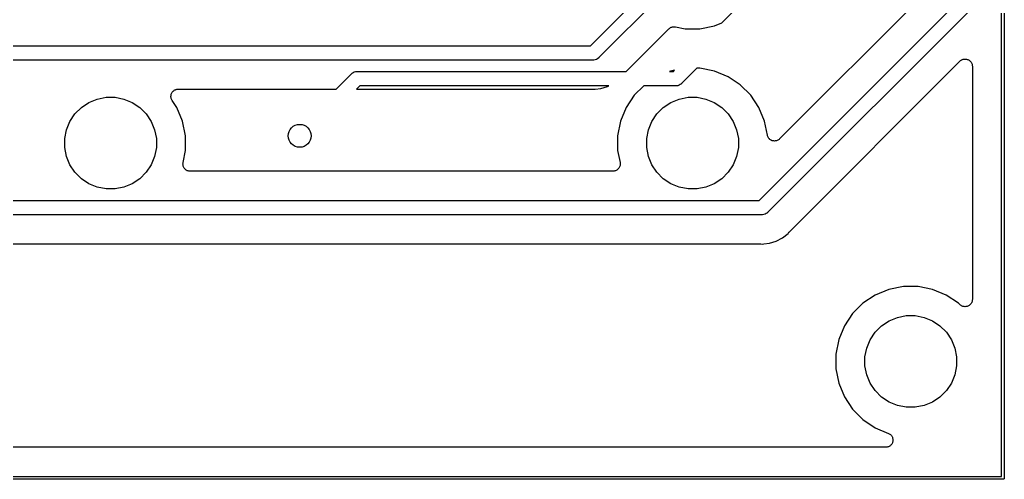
# Model space of a CAD drawing. Extents: x 19 to 115, y -142 to -17.
# Drawn here: x 98.24 to 115.42, y -142.26 to -134.24 of the extents above; entities that cross this region are included whole.
import ezdxf

# ---------------------------------------------------------------- set-up
doc = ezdxf.new("R2010")
doc.units = 0
doc.layers.add('BLACK', color=7, linetype='CONTINUOUS')

msp = doc.modelspace()

# ---------------------------------------------------------------- linework, layer by layer
at = {"layer": 'BLACK', "linetype": 'CONTINUOUS'}
for p, q in [((115.375, -142.215), (115.375, -16.705)), ((115.425, -16.6812), (115.425, -142.239)), ((108.203, -134.698), (109.334, -133.567)), ((110.496, -134.299), (111.19, -133.605)), ((114.247, -133.581), (111.503, -136.325)), ((109.511, -133.744), (108.348, -134.907)), ((111.148, -137.398), (114.792, -133.754)), ((115.001, -133.899), (111.293, -137.607)), ((108.825, -135.148), (109.568, -134.405)), ((109.568, -134.405), (109.569, -134.405)), ((109.569, -134.405), (109.569, -134.404)), ((109.569, -134.404), (109.569, -134.404)), ((109.569, -134.404), (109.57, -134.404)), ((109.57, -134.404), (109.579, -134.396)), ((109.579, -134.396), (109.588, -134.389)), ((109.588, -134.389), (109.589, -134.388)), ((109.588, -134.389), (109.588, -134.389)), ((109.589, -134.388), (109.599, -134.383)), ((109.599, -134.383), (109.61, -134.377)), ((109.61, -134.377), (109.61, -134.377)), ((109.61, -134.377), (109.611, -134.377)), ((109.611, -134.377), (109.622, -134.373)), ((109.622, -134.373), (109.634, -134.37)), ((109.634, -134.37), (109.634, -134.37)), ((109.634, -134.37), (109.635, -134.37)), ((109.635, -134.37), (109.646, -134.369)), ((109.646, -134.369), (109.658, -134.368)), ((109.658, -134.368), (109.659, -134.368)), ((109.659, -134.368), (109.659, -134.368)), ((109.659, -134.368), (109.671, -134.369)), ((109.671, -134.369), (109.683, -134.37)), ((109.683, -134.37), (109.853, -134.404)), ((109.853, -134.404), (110.111, -134.404)), ((110.111, -134.404), (110.364, -134.354)), ((110.364, -134.354), (110.496, -134.299)), ((97.5931, -134.698), (108.203, -134.698)), ((108.325, -134.927), (108.303, -134.939)), ((108.344, -134.912), (108.325, -134.927)), ((108.348, -134.907), (108.344, -134.912)), ((114.705, -134.936), (114.716, -134.933)), ((114.716, -134.933), (114.716, -134.933)), ((114.716, -134.933), (114.717, -134.933)), ((114.717, -134.933), (114.729, -134.932)), ((114.729, -134.932), (114.741, -134.931)), ((114.741, -134.931), (114.741, -134.931)), ((114.741, -134.931), (114.741, -134.931)), ((114.741, -134.931), (114.753, -134.932)), ((114.753, -134.932), (114.766, -134.933)), ((114.766, -134.933), (114.766, -134.933)), ((114.766, -134.933), (114.766, -134.933)), ((114.766, -134.933), (114.777, -134.937)), ((108.249, -134.948), (97.6388, -134.948)), ((108.255, -134.949), (108.249, -134.948)), ((108.261, -134.948), (108.255, -134.949)), ((108.28, -134.946), (108.261, -134.948)), ((108.261, -134.948), (108.261, -134.948)), ((108.303, -134.939), (108.28, -134.946)), ((110.058, -135.09), (109.791, -135.357)), ((110.111, -135.09), (110.058, -135.09)), ((110.364, -135.14), (110.111, -135.09)), ((111.674, -137.944), (114.65, -134.968)), ((114.65, -134.968), (114.651, -134.967)), ((114.651, -134.967), (114.661, -134.959)), ((114.651, -134.967), (114.651, -134.967)), ((114.651, -134.967), (114.651, -134.967)), ((114.651, -134.967), (114.651, -134.967)), ((114.661, -134.959), (114.67, -134.952)), ((114.67, -134.952), (114.671, -134.951)), ((114.671, -134.951), (114.682, -134.946)), ((114.671, -134.951), (114.671, -134.951)), ((114.682, -134.946), (114.692, -134.94)), ((114.692, -134.94), (114.693, -134.94)), ((114.693, -134.94), (114.705, -134.936)), ((114.693, -134.94), (114.693, -134.94)), ((114.777, -134.937), (114.789, -134.941)), ((114.789, -134.941), (114.789, -134.941)), ((114.789, -134.941), (114.79, -134.941)), ((114.79, -134.941), (114.8, -134.947)), ((114.8, -134.947), (114.811, -134.953)), ((114.811, -134.953), (114.811, -134.953)), ((114.811, -134.953), (114.811, -134.953)), ((114.811, -134.953), (114.821, -134.96)), ((114.821, -134.96), (114.83, -134.968)), ((114.83, -134.968), (114.83, -134.968)), ((114.83, -134.968), (114.83, -134.969)), ((114.83, -134.969), (114.838, -134.978)), ((114.838, -134.978), (114.846, -134.988)), ((114.846, -134.988), (114.846, -134.988)), ((114.846, -134.988), (114.846, -134.988)), ((114.846, -134.988), (114.852, -134.999)), ((114.852, -134.999), (114.857, -135.009)), ((114.857, -135.009), (114.857, -135.01)), ((114.857, -135.01), (114.858, -135.01)), ((114.858, -135.01), (114.861, -135.021)), ((114.861, -135.021), (114.865, -135.033)), ((114.865, -135.033), (114.865, -135.033)), ((114.865, -135.033), (114.865, -135.034)), ((114.865, -135.034), (114.866, -135.046)), ((114.866, -135.046), (114.867, -135.058)), ((114.867, -135.058), (114.867, -139.127)), ((103.762, -135.456), (104.029, -135.189)), ((104.029, -135.189), (104.033, -135.184)), ((104.033, -135.184), (104.038, -135.18)), ((104.038, -135.18), (104.052, -135.169)), ((104.038, -135.18), (104.038, -135.18)), ((104.052, -135.169), (104.057, -135.166)), ((104.057, -135.166), (104.074, -135.157)), ((104.074, -135.157), (104.097, -135.15)), ((104.097, -135.15), (104.116, -135.148)), ((104.116, -135.148), (104.122, -135.147)), ((104.116, -135.148), (104.116, -135.148)), ((104.122, -135.147), (104.128, -135.148)), ((104.128, -135.148), (108.825, -135.148)), ((109.6, -135.14), (109.582, -135.148)), ((109.582, -135.148), (109.647, -135.148)), ((109.668, -135.127), (109.6, -135.14)), ((109.647, -135.148), (109.668, -135.127)), ((110.602, -135.239), (110.364, -135.14)), ((110.816, -135.382), (110.602, -135.239)), ((104.174, -135.398), (104.116, -135.456)), ((108.522, -135.398), (104.174, -135.398)), ((108.28, -135.457), (108.379, -135.447)), ((108.379, -135.447), (108.498, -135.411)), ((108.498, -135.411), (108.522, -135.398)), ((109.132, -135.398), (108.966, -135.564)), ((109.692, -135.398), (109.132, -135.398)), ((109.698, -135.399), (109.692, -135.398)), ((109.704, -135.398), (109.698, -135.399)), ((109.705, -135.398), (109.704, -135.398)), ((109.723, -135.396), (109.705, -135.398)), ((109.746, -135.389), (109.723, -135.396)), ((109.768, -135.377), (109.746, -135.389)), ((109.787, -135.362), (109.768, -135.377)), ((109.791, -135.357), (109.787, -135.362)), ((110.998, -135.564), (110.816, -135.382)), ((99.5886, -135.629), (99.7432, -135.598)), ((99.7432, -135.598), (99.9008, -135.598)), ((99.9008, -135.598), (100.055, -135.629)), ((100.876, -135.582), (100.878, -135.569)), ((100.877, -135.594), (100.876, -135.582)), ((100.876, -135.582), (100.876, -135.582)), ((100.876, -135.582), (100.876, -135.582)), ((100.878, -135.606), (100.877, -135.594)), ((100.878, -135.569), (100.879, -135.557)), ((100.879, -135.607), (100.878, -135.606)), ((100.879, -135.557), (100.883, -135.545)), ((100.879, -135.557), (100.879, -135.557)), ((100.879, -135.557), (100.879, -135.557)), ((100.882, -135.618), (100.879, -135.607)), ((100.879, -135.607), (100.879, -135.607)), ((100.885, -135.63), (100.882, -135.618)), ((100.883, -135.545), (100.886, -135.534)), ((100.886, -135.533), (100.892, -135.523)), ((100.886, -135.534), (100.886, -135.533)), ((100.886, -135.534), (100.886, -135.534)), ((100.892, -135.523), (100.898, -135.512)), ((100.898, -135.512), (100.906, -135.502)), ((100.898, -135.512), (100.898, -135.512)), ((100.898, -135.512), (100.898, -135.512)), ((100.906, -135.502), (100.914, -135.493)), ((100.914, -135.492), (100.924, -135.485)), ((100.914, -135.493), (100.914, -135.492)), ((100.914, -135.493), (100.914, -135.493)), ((100.924, -135.485), (100.933, -135.477)), ((100.933, -135.477), (100.944, -135.471)), ((100.933, -135.477), (100.933, -135.477)), ((100.933, -135.477), (100.933, -135.477)), ((100.944, -135.471), (100.955, -135.466)), ((100.955, -135.465), (100.967, -135.462)), ((100.955, -135.466), (100.955, -135.465)), ((100.955, -135.465), (100.955, -135.465)), ((100.967, -135.462), (100.979, -135.458)), ((100.979, -135.458), (100.991, -135.457)), ((100.979, -135.458), (100.979, -135.458)), ((100.979, -135.458), (100.979, -135.458)), ((100.991, -135.457), (101.003, -135.456)), ((101.003, -135.456), (103.762, -135.456)), ((104.116, -135.456), (108.218, -135.456)), ((108.218, -135.456), (108.219, -135.456)), ((108.219, -135.456), (108.225, -135.457)), ((108.225, -135.457), (108.23, -135.457)), ((108.23, -135.457), (108.255, -135.459)), ((108.255, -135.459), (108.28, -135.457)), ((108.28, -135.457), (108.28, -135.457)), ((108.966, -135.564), (108.823, -135.778)), ((109.749, -135.629), (109.903, -135.598)), ((109.903, -135.598), (110.061, -135.598)), ((110.061, -135.598), (110.215, -135.629)), ((111.141, -135.778), (110.998, -135.564)), ((99.2006, -135.888), (99.312, -135.777)), ((99.312, -135.777), (99.4431, -135.689)), ((99.4431, -135.689), (99.5886, -135.629)), ((100.055, -135.629), (100.201, -135.689)), ((100.201, -135.689), (100.332, -135.777)), ((100.332, -135.777), (100.443, -135.888)), ((100.886, -135.631), (100.885, -135.63)), ((100.885, -135.63), (100.885, -135.63)), ((100.891, -135.641), (100.886, -135.631)), ((100.897, -135.652), (100.891, -135.641)), ((100.897, -135.653), (100.897, -135.652)), ((100.898, -135.654), (100.897, -135.653)), ((100.897, -135.653), (100.897, -135.653)), ((100.897, -135.653), (100.897, -135.653)), ((100.981, -135.778), (100.898, -135.654)), ((101.08, -136.016), (100.981, -135.778)), ((108.823, -135.778), (108.724, -136.016)), ((109.361, -135.888), (109.472, -135.777)), ((109.472, -135.777), (109.603, -135.689)), ((109.603, -135.689), (109.749, -135.629)), ((110.215, -135.629), (110.361, -135.689)), ((110.361, -135.689), (110.492, -135.777)), ((110.492, -135.777), (110.603, -135.888)), ((111.24, -136.016), (111.141, -135.778)), ((99.113, -136.019), (99.2006, -135.888)), ((100.443, -135.888), (100.531, -136.019)), ((109.273, -136.019), (109.361, -135.888)), ((110.603, -135.888), (110.691, -136.019)), ((99.0527, -136.165), (99.113, -136.019)), ((100.531, -136.019), (100.591, -136.165)), ((101.13, -136.269), (101.08, -136.016)), ((108.724, -136.016), (108.674, -136.269)), ((109.213, -136.165), (109.273, -136.019)), ((110.691, -136.019), (110.751, -136.165)), ((111.288, -136.26), (111.24, -136.016)), ((99.022, -136.319), (99.0527, -136.165)), ((100.591, -136.165), (100.622, -136.319)), ((101.13, -136.527), (101.13, -136.269)), ((108.674, -136.269), (108.674, -136.527)), ((109.182, -136.319), (109.213, -136.165)), ((110.751, -136.165), (110.782, -136.319)), ((111.292, -136.272), (111.288, -136.26)), ((111.295, -136.283), (111.292, -136.272)), ((111.295, -136.284), (111.295, -136.283)), ((111.301, -136.295), (111.295, -136.284)), ((111.295, -136.284), (111.295, -136.284)), ((111.307, -136.305), (111.301, -136.295)), ((111.307, -136.306), (111.307, -136.305)), ((111.315, -136.315), (111.307, -136.306)), ((111.307, -136.306), (111.307, -136.306)), ((99.022, -136.477), (99.022, -136.319)), ((99.0527, -136.631), (99.022, -136.477)), ((100.622, -136.477), (100.591, -136.631)), ((100.622, -136.319), (100.622, -136.477)), ((109.182, -136.477), (109.182, -136.319)), ((109.213, -136.631), (109.182, -136.477)), ((110.782, -136.477), (110.751, -136.631)), ((110.782, -136.319), (110.782, -136.477)), ((111.322, -136.325), (111.315, -136.315)), ((111.323, -136.325), (111.322, -136.325)), ((111.332, -136.333), (111.323, -136.325)), ((111.323, -136.325), (111.323, -136.325)), ((111.341, -136.34), (111.332, -136.333)), ((111.342, -136.341), (111.341, -136.34)), ((111.353, -136.347), (111.342, -136.341)), ((111.342, -136.341), (111.342, -136.341)), ((111.363, -136.352), (111.353, -136.347)), ((111.364, -136.353), (111.363, -136.352)), ((111.363, -136.352), (111.363, -136.352)), ((111.375, -136.356), (111.364, -136.353)), ((111.387, -136.36), (111.375, -136.356)), ((111.4, -136.361), (111.387, -136.36)), ((111.387, -136.36), (111.387, -136.36)), ((111.387, -136.36), (111.387, -136.36)), ((111.411, -136.362), (111.4, -136.361)), ((111.412, -136.362), (111.411, -136.362)), ((111.424, -136.361), (111.412, -136.362)), ((111.412, -136.362), (111.412, -136.362)), ((111.436, -136.36), (111.424, -136.361)), ((111.437, -136.36), (111.436, -136.36)), ((111.436, -136.36), (111.436, -136.36)), ((111.448, -136.357), (111.437, -136.36)), ((111.46, -136.353), (111.448, -136.357)), ((111.471, -136.347), (111.46, -136.353)), ((111.46, -136.353), (111.46, -136.353)), ((111.46, -136.353), (111.46, -136.353)), ((111.482, -136.342), (111.471, -136.347)), ((111.492, -136.334), (111.482, -136.342)), ((111.482, -136.342), (111.482, -136.342)), ((111.482, -136.342), (111.482, -136.342)), ((111.501, -136.326), (111.492, -136.334)), ((111.502, -136.326), (111.501, -136.326)), ((111.503, -136.325), (111.502, -136.326)), ((111.502, -136.326), (111.502, -136.326)), ((111.502, -136.326), (111.502, -136.326)), ((99.113, -136.777), (99.0527, -136.631)), ((100.591, -136.631), (100.531, -136.777)), ((101.088, -136.738), (101.13, -136.527)), ((108.674, -136.527), (108.716, -136.738)), ((109.273, -136.777), (109.213, -136.631)), ((110.751, -136.631), (110.691, -136.777)), ((99.2006, -136.908), (99.113, -136.777)), ((100.531, -136.777), (100.443, -136.908)), ((101.086, -136.762), (101.087, -136.75)), ((101.086, -136.763), (101.086, -136.762)), ((101.087, -136.775), (101.086, -136.763)), ((101.086, -136.763), (101.086, -136.763)), ((101.087, -136.75), (101.088, -136.738)), ((101.088, -136.787), (101.087, -136.775)), ((101.088, -136.788), (101.088, -136.787)), ((101.088, -136.787), (101.088, -136.787)), ((101.091, -136.799), (101.088, -136.788)), ((101.095, -136.811), (101.091, -136.799)), ((101.101, -136.822), (101.095, -136.811)), ((101.095, -136.811), (101.095, -136.811)), ((101.095, -136.811), (101.095, -136.811)), ((101.106, -136.833), (101.101, -136.822)), ((108.703, -136.823), (108.697, -136.834)), ((108.708, -136.813), (108.703, -136.823)), ((108.709, -136.812), (108.708, -136.813)), ((108.708, -136.813), (108.708, -136.813)), ((108.712, -136.801), (108.709, -136.812)), ((108.716, -136.789), (108.712, -136.801)), ((108.716, -136.738), (108.716, -136.739)), ((108.716, -136.739), (108.716, -136.739)), ((108.716, -136.739), (108.716, -136.739)), ((108.716, -136.739), (108.716, -136.74)), ((108.716, -136.74), (108.717, -136.752)), ((108.717, -136.777), (108.716, -136.789)), ((108.716, -136.789), (108.716, -136.789)), ((108.716, -136.789), (108.716, -136.789)), ((108.717, -136.752), (108.718, -136.764)), ((108.718, -136.765), (108.717, -136.777)), ((108.718, -136.764), (108.718, -136.764)), ((108.718, -136.764), (108.718, -136.765)), ((109.361, -136.908), (109.273, -136.777)), ((110.691, -136.777), (110.603, -136.908)), ((99.312, -137.019), (99.2006, -136.908)), ((100.443, -136.908), (100.332, -137.019)), ((101.107, -136.833), (101.106, -136.833)), ((101.106, -136.833), (101.106, -136.833)), ((101.114, -136.842), (101.107, -136.833)), ((101.122, -136.852), (101.114, -136.842)), ((101.132, -136.86), (101.122, -136.852)), ((101.122, -136.852), (101.122, -136.852)), ((101.122, -136.852), (101.122, -136.852)), ((101.141, -136.868), (101.132, -136.86)), ((101.152, -136.874), (101.141, -136.868)), ((101.141, -136.868), (101.141, -136.868)), ((101.141, -136.868), (101.141, -136.868)), ((101.162, -136.88), (101.152, -136.874)), ((101.163, -136.88), (101.162, -136.88)), ((101.175, -136.884), (101.163, -136.88)), ((101.163, -136.88), (101.163, -136.88)), ((101.186, -136.887), (101.175, -136.884)), ((101.187, -136.887), (101.186, -136.887)), ((101.186, -136.887), (101.186, -136.887)), ((101.199, -136.889), (101.187, -136.887)), ((101.211, -136.89), (101.199, -136.889)), ((101.212, -136.89), (101.211, -136.89)), ((101.211, -136.89), (101.211, -136.89)), ((101.213, -136.89), (101.212, -136.89)), ((101.212, -136.89), (101.212, -136.89)), ((108.591, -136.89), (101.213, -136.89)), ((108.603, -136.889), (108.591, -136.89)), ((108.615, -136.888), (108.603, -136.889)), ((108.616, -136.888), (108.615, -136.888)), ((108.628, -136.884), (108.616, -136.888)), ((108.616, -136.888), (108.616, -136.888)), ((108.639, -136.881), (108.628, -136.884)), ((108.64, -136.881), (108.639, -136.881)), ((108.651, -136.875), (108.64, -136.88)), ((108.64, -136.88), (108.64, -136.881)), ((108.661, -136.869), (108.651, -136.875)), ((108.662, -136.869), (108.661, -136.869)), ((108.661, -136.869), (108.661, -136.869)), ((108.671, -136.861), (108.662, -136.869)), ((108.68, -136.854), (108.671, -136.861)), ((108.681, -136.853), (108.68, -136.854)), ((108.689, -136.844), (108.681, -136.853)), ((108.681, -136.853), (108.681, -136.853)), ((108.696, -136.835), (108.689, -136.844)), ((108.697, -136.834), (108.696, -136.835)), ((108.697, -136.834), (108.697, -136.834)), ((109.472, -137.019), (109.361, -136.908)), ((110.603, -136.908), (110.492, -137.019)), ((99.4431, -137.107), (99.312, -137.019)), ((99.5886, -137.167), (99.4431, -137.107)), ((99.7432, -137.198), (99.5886, -137.167)), ((100.055, -137.167), (99.9008, -137.198)), ((100.201, -137.107), (100.055, -137.167)), ((100.332, -137.019), (100.201, -137.107)), ((109.603, -137.107), (109.472, -137.019)), ((109.749, -137.167), (109.603, -137.107)), ((109.903, -137.198), (109.749, -137.167)), ((110.215, -137.167), (110.061, -137.198)), ((110.361, -137.107), (110.215, -137.167)), ((110.492, -137.019), (110.361, -137.107)), ((99.9008, -137.198), (99.7432, -137.198)), ((110.061, -137.198), (109.903, -137.198)), ((88.5938, -137.398), (111.148, -137.398)), ((111.194, -137.648), (88.5481, -137.648)), ((111.2, -137.649), (111.194, -137.648)), ((111.206, -137.648), (111.2, -137.649)), ((111.225, -137.646), (111.206, -137.648)), ((111.206, -137.648), (111.206, -137.648)), ((111.248, -137.639), (111.225, -137.646)), ((111.27, -137.627), (111.248, -137.639)), ((111.289, -137.612), (111.27, -137.627)), ((111.293, -137.607), (111.289, -137.612)), ((111.553, -138.052), (111.65, -137.973)), ((111.65, -137.973), (111.666, -137.953)), ((111.666, -137.953), (111.667, -137.952)), ((111.667, -137.952), (111.671, -137.948)), ((111.671, -137.948), (111.674, -137.944)), ((88.5793, -138.156), (111.163, -138.156)), ((111.163, -138.156), (111.164, -138.156)), ((111.164, -138.156), (111.17, -138.157)), ((111.17, -138.157), (111.175, -138.157)), ((111.175, -138.157), (111.2, -138.159)), ((111.2, -138.159), (111.225, -138.157)), ((111.225, -138.157), (111.324, -138.147)), ((111.225, -138.157), (111.225, -138.157)), ((111.324, -138.147), (111.443, -138.111)), ((111.443, -138.111), (111.553, -138.052)), ((113.172, -139.049), (112.958, -139.192)), ((113.41, -138.95), (113.172, -139.049)), ((113.663, -138.9), (113.41, -138.95)), ((113.921, -138.9), (113.663, -138.9)), ((114.174, -138.95), (113.921, -138.9)), ((114.412, -139.049), (114.174, -138.95)), ((114.626, -139.192), (114.412, -139.049)), ((112.958, -139.192), (112.776, -139.374)), ((114.65, -139.216), (114.626, -139.192)), ((114.66, -139.224), (114.65, -139.216)), ((114.669, -139.232), (114.66, -139.224)), ((114.68, -139.238), (114.669, -139.232)), ((114.669, -139.232), (114.669, -139.232)), ((114.669, -139.232), (114.669, -139.232)), ((114.819, -139.225), (114.81, -139.233)), ((114.829, -139.217), (114.819, -139.225)), ((114.837, -139.208), (114.829, -139.217)), ((114.829, -139.217), (114.829, -139.217)), ((114.829, -139.217), (114.829, -139.217)), ((114.845, -139.198), (114.837, -139.208)), ((114.851, -139.188), (114.845, -139.198)), ((114.845, -139.198), (114.845, -139.198)), ((114.845, -139.198), (114.845, -139.198)), ((114.857, -139.177), (114.851, -139.188)), ((114.861, -139.165), (114.857, -139.176)), ((114.857, -139.176), (114.857, -139.176)), ((114.857, -139.176), (114.857, -139.177)), ((114.864, -139.153), (114.861, -139.165)), ((114.866, -139.141), (114.864, -139.153)), ((114.864, -139.153), (114.864, -139.153)), ((114.864, -139.153), (114.864, -139.153)), ((114.867, -139.128), (114.866, -139.141)), ((114.867, -139.127), (114.867, -139.128)), ((114.867, -139.128), (114.867, -139.128)), ((114.867, -139.128), (114.867, -139.128)), ((114.867, -139.128), (114.867, -139.128)), ((112.776, -139.374), (112.633, -139.588)), ((114.691, -139.244), (114.68, -139.238)), ((114.703, -139.247), (114.691, -139.244)), ((114.691, -139.244), (114.691, -139.244)), ((114.691, -139.244), (114.691, -139.244)), ((114.714, -139.251), (114.703, -139.247)), ((114.715, -139.251), (114.714, -139.251)), ((114.727, -139.252), (114.715, -139.251)), ((114.715, -139.251), (114.715, -139.251)), ((114.739, -139.254), (114.727, -139.252)), ((114.74, -139.254), (114.739, -139.254)), ((114.739, -139.254), (114.739, -139.254)), ((114.752, -139.252), (114.74, -139.254)), ((114.764, -139.251), (114.752, -139.252)), ((114.776, -139.248), (114.764, -139.251)), ((114.764, -139.251), (114.764, -139.251)), ((114.764, -139.251), (114.764, -139.251)), ((114.788, -139.244), (114.776, -139.248)), ((114.799, -139.239), (114.788, -139.244)), ((114.788, -139.244), (114.788, -139.244)), ((114.788, -139.244), (114.788, -139.244)), ((114.81, -139.233), (114.799, -139.239)), ((114.81, -139.233), (114.81, -139.233)), ((114.81, -139.233), (114.81, -139.233)), ((113.282, -139.587), (113.413, -139.499)), ((113.413, -139.499), (113.559, -139.439)), ((113.559, -139.439), (113.713, -139.408)), ((113.713, -139.408), (113.871, -139.408)), ((113.871, -139.408), (114.025, -139.439)), ((114.025, -139.439), (114.171, -139.499)), ((114.171, -139.499), (114.302, -139.587)), ((112.633, -139.588), (112.534, -139.826)), ((113.083, -139.829), (113.171, -139.698)), ((113.171, -139.698), (113.282, -139.587)), ((114.302, -139.587), (114.413, -139.698)), ((114.413, -139.698), (114.501, -139.829)), ((112.534, -139.826), (112.484, -140.079)), ((113.023, -139.975), (113.083, -139.829)), ((114.501, -139.829), (114.561, -139.975)), ((112.484, -140.079), (112.484, -140.337)), ((112.992, -140.129), (113.023, -139.975)), ((114.561, -139.975), (114.592, -140.129)), ((112.992, -140.287), (112.992, -140.129)), ((114.592, -140.129), (114.592, -140.287)), ((112.484, -140.337), (112.534, -140.59)), ((113.023, -140.441), (112.992, -140.287)), ((114.592, -140.287), (114.561, -140.441)), ((112.534, -140.59), (112.633, -140.828)), ((113.083, -140.587), (113.023, -140.441)), ((113.171, -140.718), (113.083, -140.587)), ((114.501, -140.587), (114.413, -140.718)), ((114.561, -140.441), (114.501, -140.587)), ((113.282, -140.829), (113.171, -140.718)), ((114.413, -140.718), (114.302, -140.829)), ((112.633, -140.828), (112.776, -141.042)), ((113.413, -140.917), (113.282, -140.829)), ((113.559, -140.977), (113.413, -140.917)), ((114.171, -140.917), (114.025, -140.977)), ((114.302, -140.829), (114.171, -140.917)), ((112.776, -141.042), (112.958, -141.224)), ((113.713, -141.008), (113.559, -140.977)), ((113.871, -141.008), (113.713, -141.008)), ((114.025, -140.977), (113.871, -141.008)), ((112.958, -141.224), (113.172, -141.367)), ((113.172, -141.367), (113.403, -141.463)), ((113.403, -141.463), (113.404, -141.463)), ((113.404, -141.463), (113.404, -141.463)), ((113.404, -141.463), (113.405, -141.463)), ((113.405, -141.463), (113.405, -141.463)), ((113.405, -141.463), (113.416, -141.469)), ((113.416, -141.469), (113.426, -141.475)), ((113.426, -141.475), (113.426, -141.475)), ((113.426, -141.475), (113.426, -141.475)), ((113.426, -141.475), (113.436, -141.483)), ((113.436, -141.483), (113.445, -141.491)), ((113.445, -141.491), (113.445, -141.491)), ((113.445, -141.491), (113.445, -141.491)), ((113.445, -141.491), (113.453, -141.501)), ((113.453, -141.501), (113.461, -141.51)), ((113.461, -141.51), (113.461, -141.511)), ((113.461, -141.511), (113.461, -141.511)), ((113.461, -141.511), (113.466, -141.521)), ((113.466, -141.521), (113.472, -141.532)), ((113.471, -141.629), (113.466, -141.64)), ((113.472, -141.629), (113.471, -141.629)), ((113.471, -141.629), (113.471, -141.629)), ((113.472, -141.532), (113.472, -141.533)), ((113.472, -141.533), (113.472, -141.533)), ((113.472, -141.533), (113.476, -141.545)), ((113.475, -141.617), (113.472, -141.629)), ((113.479, -141.606), (113.475, -141.617)), ((113.476, -141.545), (113.479, -141.556)), ((113.479, -141.556), (113.479, -141.556)), ((113.479, -141.556), (113.479, -141.556)), ((113.479, -141.556), (113.48, -141.569)), ((113.48, -141.593), (113.479, -141.606)), ((113.479, -141.606), (113.479, -141.606)), ((113.479, -141.606), (113.479, -141.606)), ((113.48, -141.569), (113.481, -141.581)), ((113.481, -141.581), (113.48, -141.593)), ((113.481, -141.581), (113.481, -141.581)), ((113.481, -141.581), (113.481, -141.581)), ((113.354, -141.707), (69.2207, -141.707)), ((113.367, -141.706), (113.354, -141.707)), ((113.379, -141.705), (113.367, -141.706)), ((113.391, -141.701), (113.379, -141.705)), ((113.379, -141.705), (113.379, -141.705)), ((113.379, -141.705), (113.379, -141.705)), ((113.403, -141.698), (113.391, -141.701)), ((113.414, -141.692), (113.403, -141.697)), ((113.403, -141.697), (113.403, -141.697)), ((113.403, -141.697), (113.403, -141.698)), ((113.425, -141.686), (113.414, -141.692)), ((113.434, -141.678), (113.425, -141.686)), ((113.425, -141.686), (113.425, -141.686)), ((113.425, -141.686), (113.425, -141.686)), ((113.444, -141.67), (113.434, -141.678)), ((113.452, -141.661), (113.444, -141.67)), ((113.444, -141.67), (113.444, -141.67)), ((113.444, -141.67), (113.444, -141.67)), ((113.46, -141.651), (113.452, -141.661)), ((113.466, -141.64), (113.46, -141.651)), ((113.46, -141.651), (113.46, -141.651)), ((113.46, -141.651), (113.46, -141.651)), ((115.399, -142.265), (19.4312, -142.265)), ((19.455, -142.215), (115.375, -142.215)), ((115.4, -142.265), (115.399, -142.265)), ((115.405, -142.265), (115.4, -142.265)), ((115.41, -142.263), (115.405, -142.265)), ((115.414, -142.261), (115.41, -142.263)), ((115.418, -142.258), (115.414, -142.261)), ((115.421, -142.254), (115.418, -142.258)), ((115.423, -142.25), (115.421, -142.254)), ((115.425, -142.245), (115.423, -142.25)), ((115.425, -142.239), (115.425, -142.24)), ((115.425, -142.24), (115.425, -142.241)), ((115.425, -142.241), (115.425, -142.241)), ((115.425, -142.241), (115.425, -142.245))]:
    msp.add_line(p, q, dxfattribs=at)
at = {"layer": 'BLACK'}
msp.add_circle((103.124, -136.271), 0.2, dxfattribs=at)

doc.saveas('drawing.dxf')
